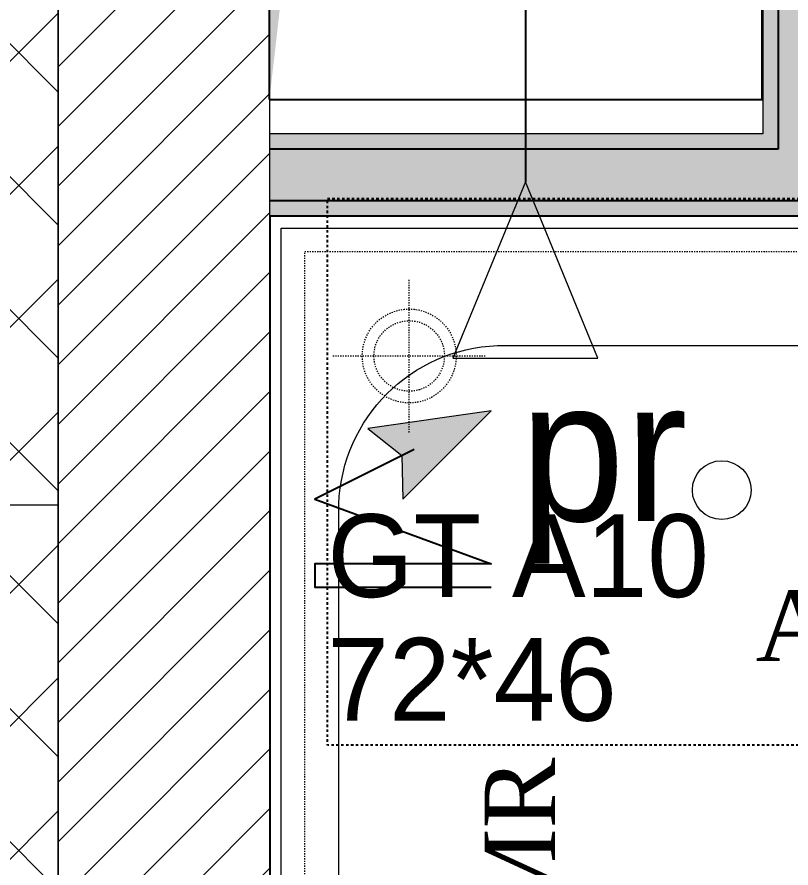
# Model space of a CAD drawing. Header units: centimetres. Extents: x 1724 to 19617, y -6503 to 8072.
# Drawn here: x 5181.6 to 5247.5, y 3978 to 4050.4 of the extents above; entities that cross this region are included whole.
import ezdxf

# ---------------------------------------------------------------- set-up
doc = ezdxf.new("R2010")
doc.units = ezdxf.units.CM
for name, pattern in [('ISO-03', [1.5, 0.6, -0.9]), ('Style de ligne -11', [0.347222, 0.20828, -0.138942]), ('Style de ligne -19', [0.166667, 0.055556, -0.111111]), ('VW-01', [0.41656, 0.20828, -0.20828])]:
    doc.linetypes.add(name, pattern=pattern)
for name, color, linetype, lineweight in [('B amÈnagement intÈrieur', 7, 'Continuous', 5), ('B GÈnÈral', 7, 'Continuous', 5), ('C ANNOTATIONS-prestations-1', 7, 'Continuous', 5), ('F REMPLISSAGE-vert clair-1', 7, 'Continuous', 5), ('F REMPLISSAGE-vert foncÈ', 7, 'Continuous', 5)]:
    doc.layers.add(name, color=color, linetype=linetype, lineweight=lineweight)
for name, color, linetype in [('B aménagement intérieur', 252, 'Continuous'), ('B faience', 252, 'Style de ligne -11'), ('B Général', 252, 'Continuous'), ('C ANNOTATIONS-textes-numérotation gaine', 252, 'ISO-03'), ('D SURFACES-shab', 252, 'Continuous'), ('F REMPLISSAGE-vert clair', 252, 'Continuous'), ('F REMPLISSAGE-vert foncé', 252, 'Continuous'), ('prlm-ELEC-CFO', 1, 'Continuous'), ('prlm-GT', 242, 'Continuous'), ('prlm-MOD-PB', 123, 'Continuous'), ('prlm-VMC', 93, 'Continuous')]:
    doc.layers.add(name, color=color, linetype=linetype)
doc.styles.add('Eurostile', font='Eurosti.TTF')
doc.styles.add('prlm-elec-cfo', font='comic.ttf', dxfattribs={"height": 12})
doc.styles.add('prlm-vmc', font='pala.ttf', dxfattribs={"height": 14})

# ---------------------------------------------------------------- blocks, each defined once
blk = doc.blocks.new('xi.be')
at = {"layer": 'prlm-VMC', "color": 0, "linetype": 'ByBlock', "lineweight": 5, "flags": 128}
blk.add_lwpolyline([(-6.173, -15.004), (6.173, -15.004), (0, 0)], close=True, dxfattribs=at)
at = {"layer": 'prlm-VMC', "color": 0, "linetype": 'ByBlock', "lineweight": 5}
blk.add_solid([(0, -1), (5.173, -14.004), (-5.173, -14.004), (0, -1)], dxfattribs=at)
blk = doc.blocks.new('xi.PR')
at = {"layer": 'prlm-ELEC-CFO', "lineweight": 5}
blk.add_hatch(color=0, dxfattribs=at).paths.add_polyline_path([(-3, 6), (-0.103, 3.699), (0, 0), (7.5, 7.5)])
at = {"layer": 'prlm-ELEC-CFO', "color": 0, "lineweight": 5, "flags": 128}
blk.add_lwpolyline([(-3, 6), (-0.103, 3.699), (0, 0), (7.5, 7.5)], close=True, dxfattribs=at)
at = {"layer": 'prlm-ELEC-CFO', "color": 0}
blk.add_lwpolyline([(0.955, 4.227), (-7.5, 0), (7.5, -5.5), (-7.5, -5.5), (-7.5, -7.5), (7.5, -7.5)], dxfattribs=at)
blk = doc.blocks.new('G 100_80')
at = {"layer": 'B GÈnÈral', "color": 254, "linetype": 'Continuous', "true_color": 0xd6d6d6}
blk.add_solid([(-30.884, 32.2), (2.5, 43), (-39.5, -43), (-39.5, 43)], dxfattribs=at)
blk = doc.blocks.new('Groupe-72-1')
at = {"layer": 'C ANNOTATIONS-textes-numérotation gaine', "color": 7, "linetype": 'VW-01', "flags": 128}
blk.add_lwpolyline([(5207.965, 4037.889), (5279.965, 4037.889), (5279.965, 3991.389), (5207.965, 3991.389)], close=True, dxfattribs=at)
at = {"layer": 'C ANNOTATIONS-textes-numérotation gaine', "color": 7, "insert": (5207.965, 4011.032), "char_height": 7.0487, "width": 63, "attachment_point": 1, "line_spacing_factor": 0.895453, "style": 'Eurostile'}
blk.add_mtext('GT A10\\P72*46', dxfattribs=at)
blk = doc.blocks.new('Groupe-42-1')
at = {"layer": 'B Général', "color": 252, "linetype": 'Style de ligne -19', "lineweight": 5, "true_color": 0x989898}
for p, q in [((-29.109, -35.609), (-29.109, -22.609)), ((-22.609, -29.109), (-35.609, -29.109))]:
    blk.add_line(p, q, dxfattribs=at)
at = {"layer": 'B Général', "color": 252, "linetype": 'Style de ligne -19', "lineweight": 5, "true_color": 0x989898, "flags": 128}
for points in [[(-40, -40), (-40, 40), (40, 40), (40, -40)], [(-38, -38), (-38, 38), (38, 38), (38, -38)]]:
    blk.add_lwpolyline(points, close=True, dxfattribs=at)
at = {"layer": 'B Général', "color": 252, "linetype": 'Style de ligne -19', "lineweight": 5, "true_color": 0x989898}
for radius in [4, 3]:
    blk.add_circle((-29.109, -29.109), radius, dxfattribs=at)
blk = doc.blocks.new('Douche pointillée')
at = {"layer": 'B Général', "color": 252, "true_color": 0x989898}
blk.add_blockref('Groupe-42-1', (0, 0), dxfattribs=at)
blk = doc.blocks.new('Baignoire 75_170')
at = {"layer": 'B faience', "lineweight": 18, "flags": 128}
blk.add_lwpolyline([(-85, 38.5), (-85, -37.5), (86, -37.5)], dxfattribs=at)
at = {"layer": 'B Général', "color": 7, "linetype": 'Continuous', "lineweight": 5, "flags": 128}
blk.add_lwpolyline([(-84, -36.5), (-84, 38.5), (86, 38.5), (86, -36.5)], close=True, dxfattribs=at)
blk.add_lwpolyline([(-74, -17.85), (-74, 19.85, -0.379059), (-60.25, 33.6), (62.5, 33.6, -0.377778), (76, 20.1), (76, -17.85, -0.374545), (62.25, -31.6), (-60.5, -31.6, -0.392593), (-74, -18.1)], format="xyb", close=True, dxfattribs=at)
at = {"layer": 'B Général', "color": 7, "linetype": 'Continuous', "lineweight": 5}
blk.add_circle((-61.7, 1), 2.5, dxfattribs=at)
at = {"layer": 'B Général', "color": 8, "true_color": 0x767676}
blk.add_blockref('Douche pointillée', (-44, 3.5), dxfattribs=at)

msp = doc.modelspace()

# ---------------------------------------------------------------- hatches: boundary and pattern name
at = {"layer": 'B amÈnagement intÈrieur', "linetype": 'Continuous', "lineweight": 0, "true_color": 0xc0dcc0}
for points in [[(5250.787, 4039.151), (5252.087, 4040.451), (5252.087, 4131.451), (5245.087, 4131.451), (5245.087, 4040.451), (5246.387, 4039.151)], [(5291.107, 4040.451), (5252.087, 4040.451), (5250.787, 4039.151), (5246.387, 4039.151), (5245.087, 4040.451), (5203.087, 4040.451), (5203.087, 4033.451), (5291.107, 4033.451)]]:
    msp.add_hatch(color=9, dxfattribs=at).paths.add_polyline_path(points)
at = {"layer": 'B GÈnÈral', "linetype": 'Continuous', "lineweight": 5, "true_color": 0x808080}
h = msp.add_hatch(dxfattribs=at)
h.set_pattern_fill('02_ISOLANT', color=8, style=0, pattern_type=2)
h.set_pattern_definition([(45, (0.046, -2.938), (-5.656854, 5.656854), []), (135, (0.046, -2.938), (5.656854, 5.656854), [])])
h.paths.add_polyline_path([(5177.087, 4149.451), (5177.087, 3548.451), (5185.087, 3548.451), (5185.087, 4149.451)])
at = {"layer": 'B GÈnÈral', "linetype": 'Continuous', "lineweight": 5}
h = msp.add_hatch(dxfattribs=at)
h.set_pattern_fill('50_BETON', style=0, pattern_type=2)
h.set_pattern_definition([(45, (0.0456, -2.938), (2.4253472, -2.6458333), [])])
h.paths.add_polyline_path([(5203.087, 3531.451), (5203.087, 4131.451), (5185.087, 4149.451), (5185.087, 3531.451)])

# ---------------------------------------------------------------- linework, layer by layer
at = {"layer": 'B aménagement intérieur', "color": 98, "linetype": 'Continuous', "lineweight": 13, "true_color": 0x004400}
for p, q in [((5245.087, 4131.451), (5245.087, 4040.451)), ((5245.087, 4040.451), (5203.087, 4040.451)), ((5291.107, 4033.451), (5203.087, 4033.451))]:
    msp.add_line(p, q, dxfattribs=at)
at = {"layer": 'B Général', "color": 7, "linetype": 'Continuous', "lineweight": 18}
for p, q in [((5185.087, 4149.451), (5185.087, 3531.451)), ((5203.087, 4131.451), (5203.087, 3531.451))]:
    msp.add_line(p, q, dxfattribs=at)
at = {"layer": 'B Général', "color": 7, "linetype": 'Continuous', "lineweight": 5}
for p, q in [((5185.087, 4149.451), (5185.087, 3531.451)), ((5185.087, 3548.451), (5185.087, 4149.451)), ((5203.087, 4131.451), (5203.087, 3531.451))]:
    msp.add_line(p, q, dxfattribs=at)
at = {"layer": 'B Général', "color": 7, "linetype": 'Continuous', "lineweight": 13}
msp.add_line((5185.087, 3548.451), (5185.087, 4149.451), dxfattribs=at)
at = {"layer": 'F REMPLISSAGE-vert clair'}
for p, q in [((5246.387, 4131.451), (5246.387, 4039.151)), ((5246.387, 4039.151), (5203.087, 4039.151)), ((5291.107, 4034.751), (5203.087, 4034.751))]:
    msp.add_line(p, q, dxfattribs=at)
at = {"layer": 'F REMPLISSAGE-vert clair-1', "color": 9, "linetype": 'Continuous', "true_color": 0xc0dcc0}
for points in [[(5246.387, 4039.151), (5250.787, 4039.151), (5246.387, 4131.451), (5250.787, 4131.451)], [(5291.107, 4034.751), (5291.107, 4039.151), (5203.087, 4034.751), (5203.087, 4039.151)]]:
    msp.add_solid(points, dxfattribs=at)
at = {"layer": 'F REMPLISSAGE-vert foncÈ', "color": 54, "linetype": 'Continuous', "true_color": 0x99aa00}
for points in [[(5245.087, 4040.451), (5246.387, 4039.151), (5245.087, 4131.451), (5246.387, 4131.451)], [(5203.087, 4039.151), (5246.387, 4039.151), (5203.087, 4040.451), (5245.087, 4040.451)], [(5291.107, 4033.451), (5291.107, 4034.751), (5203.087, 4033.451), (5203.087, 4034.751)]]:
    msp.add_solid(points, dxfattribs=at)
at = {"layer": 'F REMPLISSAGE-vert foncé', "color": 98, "linetype": 'Continuous', "lineweight": 13, "true_color": 0x004400}
for p, q in [((5245.087, 4131.451), (5245.087, 4040.451)), ((5245.087, 4040.451), (5203.087, 4040.451)), ((5291.107, 4033.451), (5203.087, 4033.451))]:
    msp.add_line(p, q, dxfattribs=at)
at = {"layer": 'F REMPLISSAGE-vert foncé'}
for p, q in [((5246.387, 4131.451), (5246.387, 4039.151)), ((5246.387, 4039.151), (5203.087, 4039.151)), ((5291.107, 4034.751), (5203.087, 4034.751))]:
    msp.add_line(p, q, dxfattribs=at)
at = {"layer": 'prlm-GT'}
msp.add_lwpolyline([(5203.041, 4043.389), (5245.038, 4043.389), (5245.037, 4134.389), (5203.04, 4134.389)], close=True, dxfattribs=at)
at = {"layer": 'prlm-VMC'}
msp.add_lwpolyline([(5224.869, 4059.547), (5224.869, 4036.389)], dxfattribs=at)

# ---------------------------------------------------------------- block references
at = {"layer": 'B aménagement intérieur', "color": 7}
msp.add_blockref('G 100_80', (5242.587, 4086.451), dxfattribs=at)
at = {"layer": 'prlm-ELEC-CFO'}
msp.add_blockref('xi.PR', (5214.449, 4009.382), dxfattribs=at)
at = {"layer": 'prlm-VMC'}
msp.add_blockref('xi.be', (5224.869, 4036.389), dxfattribs=at)

# ---------------------------------------------------------------- texts
at = {"layer": 'prlm-ELEC-CFO', "lineweight": 20, "insert": (5231.54, 4011.707), "char_height": 12, "attachment_point": 5, "line_spacing_factor": 0.8, "style": 'prlm-elec-cfo', "bg_fill": 3, "box_fill_scale": 1.1, "bg_fill_color": 256, "bg_fill_transparency": 0}
msp.add_mtext('pr', dxfattribs=at)
at = {"layer": 'prlm-MOD-PB', "insert": (5221.404, 3875.389), "char_height": 6, "width": 140.37813, "attachment_point": 1, "rotation": 90, "style": 'prlm-vmc'}
msp.add_mtext('Réservation pour douche PMR', dxfattribs=at)

# ---------------------------------------------------------------- next in the draw order: texts
at = {"layer": 'prlm-VMC', "ltscale": 25, "insert": (5258.701, 3994.557), "char_height": 6, "width": 58.61474, "attachment_point": 5, "line_spacing_factor": 0.8, "style": 'prlm-vmc', "bg_fill": 2}
msp.add_mtext('Alizé H\\P10/45', dxfattribs=at)

# ---------------------------------------------------------------- next in the draw order: hatches: boundary and pattern name
at = {"layer": 'C ANNOTATIONS-prestations-1', "linetype": 'Continuous', "lineweight": 9, "true_color": 0x989898}
h = msp.add_hatch(dxfattribs=at)
h.set_pattern_fill('DALETTES TERRASSE 50X50', color=252, scale=1.406016, style=0, pattern_type=2)
h.set_pattern_definition([(0, (4678.046, 4149.45), (4e-15, -70.3008), []), (270, (4678.046, 4149.45), (70.3008, 0), [])])
h.paths.add_polyline_path([(5175.064, 2609.351), (5175.076, 3514.451), (5185.098, 3514.451), (5185.087, 4149.451), (7612.53, 4149.451), (7612.53, 4279.451), (5150.087, 4279.451), (5150.087, 4684.951), (5020.01, 4685.039), (5020.01, 4327.451), (4835.01, 4327.451), (4835.01, 4214.95), (4875.884, 4156.927), (4911.686, 4097.061), (4942.417, 4035.352), (4968.077, 3971.801), (4988.667, 3906.408), (5004.185, 3839.172), (5014.632, 3770.094), (5020.008, 3699.174), (5020.008, 3425.401), (4986.156, 3334.878), (4944.546, 3240.451), (4343.119, 3240.451), (4343.119, 3192.545), (4272.488, 3192.545), (4272.488, 3240.451), (3830.996, 3240.451), (3830.995, 2607.579), (4677.01, 2608.695), (4677.01, 2660.465), (4743.01, 2660.465), (4743.01, 2608.782)])

# ---------------------------------------------------------------- next in the draw order: linework, layer by layer
at = {"layer": 'D SURFACES-shab', "flags": 128}
msp.add_lwpolyline([(5428.1, 3821.451), (5428.1, 4033.451), (5203.1, 4033.451), (5203.083, 3821.451)], close=True, dxfattribs=at)

# ---------------------------------------------------------------- next in the draw order: block references
at = {"layer": 'B Général', "color": 7, "rotation": 270}
msp.add_blockref('Baignoire 75_170', (5240.587, 3948.451), dxfattribs=at)
at = {"layer": 'C ANNOTATIONS-textes-numérotation gaine', "color": 7}
msp.add_blockref('Groupe-72-1', (0.046, -2.938), dxfattribs=at)

doc.saveas('drawing.dxf')
